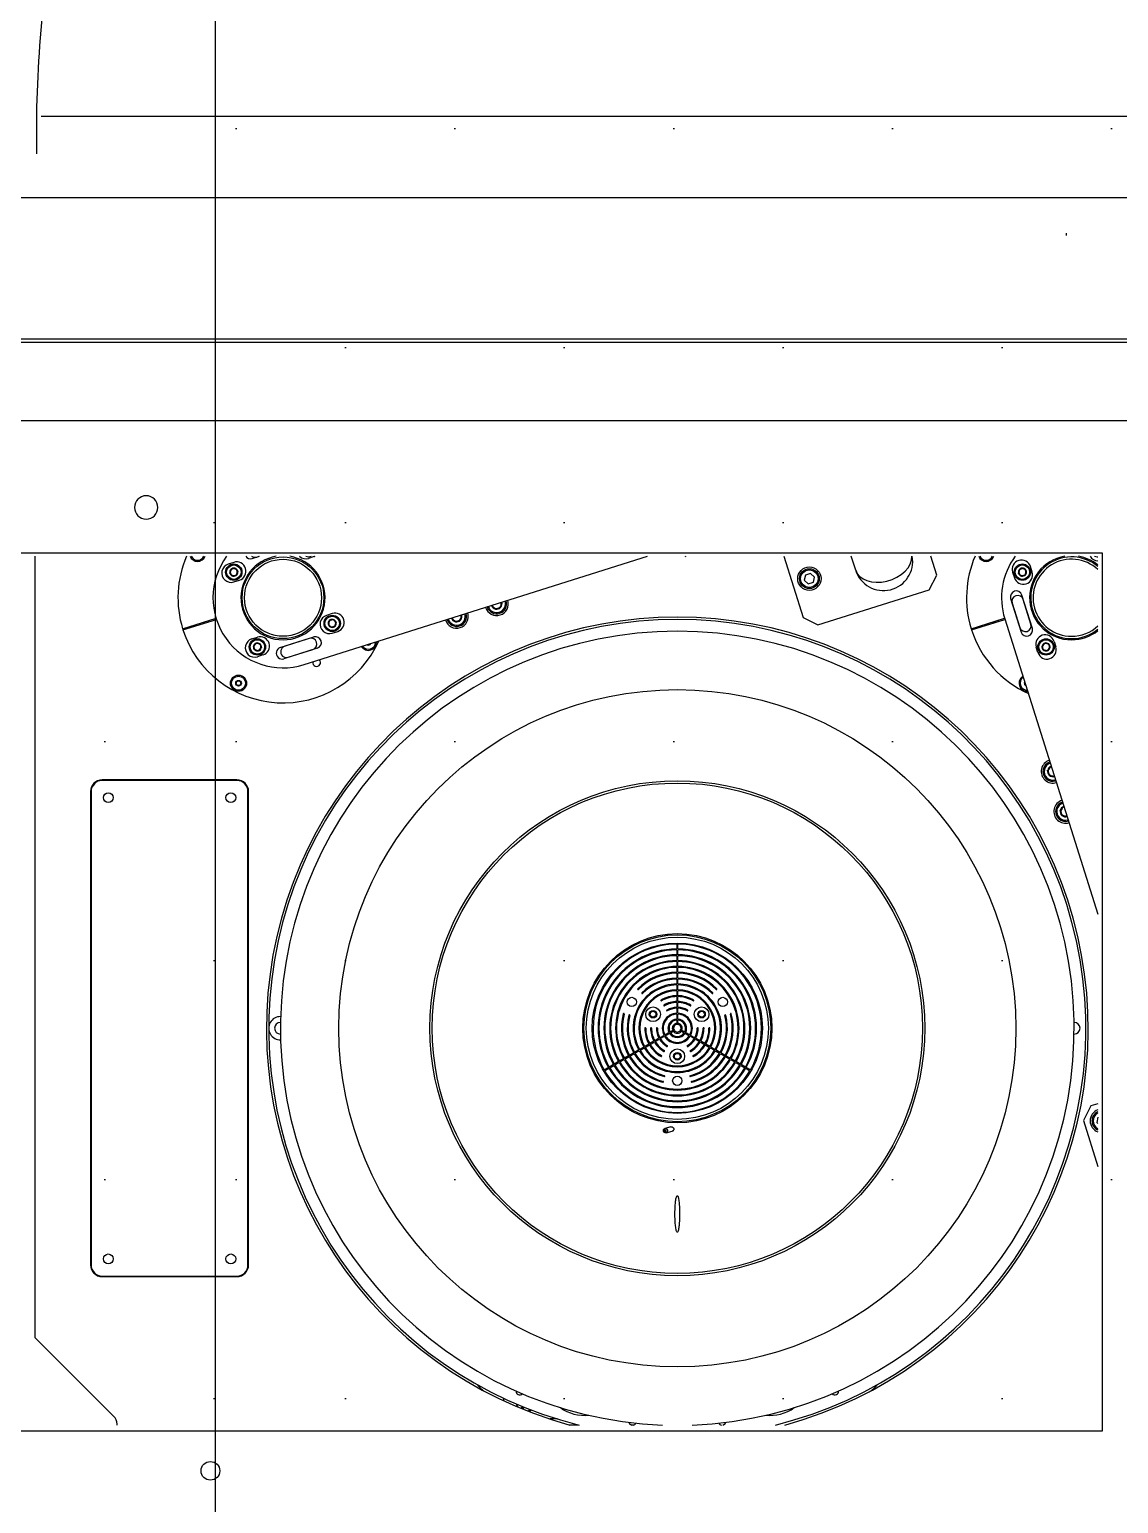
# Model space of a CAD drawing. Header units: millimetres. Extents: x -15291 to 293567, y -98510 to 49398.
# Drawn here: x 50930 to 51397, y 26636 to 27267 of the extents above; entities that cross this region are included whole.
import ezdxf

# ---------------------------------------------------------------- set-up
doc = ezdxf.new("R2010")
doc.units = ezdxf.units.MM
doc.header["$LTSCALE"] = 50
doc.header["$MEASUREMENT"] = 0
doc.linetypes.add('AUSGEZOGEN', pattern=[0])
doc.linetypes.add('PHANTOM2', pattern=[1.25, 0.625, -0.125, 0.125, -0.125, 0.125, -0.125])
for name, color, linetype in [('DV16_Standard', 7, 'CONTINUOUS'), ('DV7_Standard', 7, 'CONTINUOUS'), ('FFU', 4, 'CONTINUOUS'), ('RASTER', 30, 'AUSGEZOGEN')]:
    doc.layers.add(name, color=color, linetype=linetype)

msp = doc.modelspace()

# ---------------------------------------------------------------- hatches: boundary and pattern name
at = {"layer": 'FFU'}
h = msp.add_hatch(dxfattribs=at)
h.set_pattern_fill('DOTS,_I', color=256, scale=1500, style=2)
h.set_pattern_definition([(0, (1800, -2400), (46.875, 93.75), [0, -93.75])])
h.paths.add_polyline_path([(51010, 27100), (51910, 27100), (51910, 28300), (51010, 28300)])
h = msp.add_hatch(dxfattribs=at)
h.set_pattern_fill('DOTS,_I', color=256, scale=1500, style=2)
h.set_pattern_definition([(0, (900, -3600), (46.875, 93.75), [0, -93.75])])
h.paths.add_polyline_path([(50110, 25900), (51010, 25900), (51010, 27100), (50110, 27100)])
h = msp.add_hatch(dxfattribs=at)
h.set_pattern_fill('DOTS,_I', color=256, scale=1500, style=2)
h.set_pattern_definition([(0, (1800, -3600), (46.875, 93.75), [0, -93.75])])
h.paths.add_polyline_path([(51010, 25900), (51910, 25900), (51910, 27100), (51010, 27100)])

# ---------------------------------------------------------------- linework, layer by layer
at = {"layer": 'DV16_Standard', "color": 7, "linetype": 'Continuous', "ltscale": 254}
for p, q in [((50935.34, 27230.32), (51467.34, 27230.32)), ((51457.34, 27195.32), (50380.34, 27195.32)), ((51374.34, 27180.32), (51374.34, 27179.32)), ((50410.68, 27134.98), (51449.99, 27134.98)), ((50413.51, 27133.56), (51447.17, 27133.56)), ((50470.84, 27043.32), (51389.84, 27043.32)), ((51389.84, 27043.32), (51389.84, 26667.32)), ((51389.84, 27043.32), (51389.84, 26667.32)), ((51389.84, 27043.32), (51389.84, 26667.32)), ((51389.84, 26667.32), (50470.84, 26667.32))]:
    msp.add_line(p, q, dxfattribs=at)
msp.add_circle((51007.84, 26650.32), 4, dxfattribs=at)
at = {"layer": 'DV16_Standard', "color": 4, "linetype": 'PHANTOM2', "ltscale": 254}
msp.add_arc((51462.54, 27222.32), 529.26, 90, 180.86937, dxfattribs=at)
at = {"layer": 'DV16_Standard', "color": 7, "linetype": 'Continuous', "ltscale": 254}
for start, end in [(90, 270), (270, 90)]:
    msp.add_arc((50980.34, 27062.82), 5, start, end, dxfattribs=at)
at = {"layer": 'DV7_Standard', "color": 7, "linetype": 'Continuous', "ltscale": 254}
for p, q in [((50932.84, 26707.32), (50932.84, 27041.9)), ((51017.86, 27039.3), (51015.48, 27038.55)), ((51025.78, 27040.94), (51028.84, 27041.9)), ((51027.68, 27041.56), (51028.76, 27041.9)), ((51047.96, 26995.53), (51195.03, 27041.9)), ((51052.3, 27041.77), (51049.92, 27041.02)), ((51052.3, 27041.77), (51049.92, 27041.02)), ((51211.41, 27041.82), (51211.38, 27041.9)), ((51211.41, 27041.82), (51211.66, 27041.9)), ((51253.53, 27041.9), (51261.77, 27015.76)), ((51284.24, 27035.95), (51282.37, 27041.9)), ((51319, 27033.8), (51316.44, 27041.9)), ((51016.22, 27034.59), (51016.23, 27034.61)), ((51016.24, 27034.57), (51016.22, 27034.59)), ((51016.23, 27034.61), (51016.59, 27036.25)), ((51017.48, 27033.43), (51016.24, 27034.57)), ((51016.59, 27036.25), (51016.6, 27036.28)), ((51016.6, 27036.28), (51016.62, 27036.29)), ((51016.62, 27036.29), (51018.22, 27036.79)), ((51017.5, 27033.42), (51017.48, 27033.43)), ((51017.52, 27033.42), (51017.5, 27033.42)), ((51019.13, 27033.93), (51017.52, 27033.42)), ((51018.22, 27036.79), (51018.25, 27036.8)), ((51018.25, 27036.8), (51018.27, 27036.78)), ((51018.27, 27036.78), (51019.51, 27035.65)), ((51019.15, 27033.94), (51019.13, 27033.93)), ((51019.16, 27033.96), (51019.15, 27033.94)), ((51019.52, 27035.6), (51019.16, 27033.96)), ((51019.51, 27035.65), (51019.52, 27035.63)), ((51019.52, 27035.63), (51019.52, 27035.6)), ((51262.71, 27033.88), (51262.21, 27031.63)), ((51262.71, 27033.88), (51262.21, 27031.63)), ((51264.92, 27034.58), (51262.71, 27033.88)), ((51264.92, 27034.58), (51262.71, 27033.88)), ((51266.62, 27033.02), (51264.92, 27034.58)), ((51266.62, 27033.02), (51264.92, 27034.58)), ((51266.12, 27030.76), (51266.62, 27033.02)), ((51266.12, 27030.76), (51266.62, 27033.02)), ((51315.73, 27027.53), (51319, 27033.8)), ((51315.73, 27027.53), (51319, 27033.8)), ((51351.48, 27035.1), (51352.23, 27032.71)), ((51351.48, 27035.1), (51352.23, 27032.71)), ((51354.02, 27034.61), (51354.39, 27036.25)), ((51354.02, 27034.61), (51354.39, 27036.25)), ((51354.02, 27034.59), (51354.02, 27034.61)), ((51354.02, 27034.59), (51354.02, 27034.61)), ((51354.03, 27034.57), (51354.02, 27034.59)), ((51354.03, 27034.57), (51354.02, 27034.59)), ((51355.28, 27033.43), (51354.03, 27034.57)), ((51355.28, 27033.43), (51354.03, 27034.57)), ((51354.39, 27036.28), (51354.41, 27036.29)), ((51354.39, 27036.28), (51354.41, 27036.29)), ((51354.39, 27036.25), (51354.39, 27036.28)), ((51354.39, 27036.25), (51354.39, 27036.28)), ((51354.41, 27036.29), (51356.02, 27036.79)), ((51354.41, 27036.29), (51356.02, 27036.79)), ((51355.29, 27033.42), (51355.28, 27033.43)), ((51355.29, 27033.42), (51355.28, 27033.43)), ((51355.32, 27033.42), (51355.29, 27033.42)), ((51355.32, 27033.42), (51355.29, 27033.42)), ((51356.92, 27033.93), (51355.32, 27033.42)), ((51356.92, 27033.93), (51355.32, 27033.42)), ((51356.02, 27036.79), (51356.04, 27036.8)), ((51356.02, 27036.79), (51356.04, 27036.8)), ((51356.04, 27036.8), (51356.06, 27036.78)), ((51356.04, 27036.8), (51356.06, 27036.78)), ((51356.06, 27036.78), (51357.3, 27035.65)), ((51356.06, 27036.78), (51357.3, 27035.65)), ((51356.95, 27033.94), (51356.92, 27033.93)), ((51356.95, 27033.94), (51356.92, 27033.93)), ((51357.31, 27035.6), (51356.95, 27033.96)), ((51357.31, 27035.6), (51356.95, 27033.96)), ((51356.95, 27033.96), (51356.95, 27033.94)), ((51356.95, 27033.96), (51356.95, 27033.94)), ((51357.3, 27035.65), (51357.32, 27035.63)), ((51357.3, 27035.65), (51357.32, 27035.63)), ((51357.32, 27035.63), (51357.31, 27035.6)), ((51357.32, 27035.63), (51357.31, 27035.6)), ((51359.86, 27035.12), (51359.11, 27037.5)), ((51359.86, 27035.12), (51359.11, 27037.5)), ((51017.88, 27030.92), (51020.27, 27031.67)), ((51262.21, 27031.63), (51263.92, 27030.07)), ((51262.21, 27031.63), (51263.92, 27030.07)), ((51263.92, 27030.07), (51266.12, 27030.76)), ((51263.92, 27030.07), (51266.12, 27030.76)), ((51268.05, 27012.5), (51315.73, 27027.53)), ((51268.05, 27012.5), (51315.73, 27027.53)), ((51128.28, 27020.82), (51128.25, 27020.85)), ((51128.28, 27020.82), (51128.25, 27020.85)), ((51129.93, 27019.31), (51128.28, 27020.82)), ((51129.93, 27019.31), (51128.28, 27020.82)), ((51129.96, 27019.29), (51129.93, 27019.31)), ((51129.99, 27019.3), (51129.96, 27019.29)), ((51132.12, 27019.97), (51129.99, 27019.3)), ((51132.12, 27019.97), (51129.99, 27019.3)), ((51132.16, 27019.98), (51132.12, 27019.97)), ((51132.16, 27019.98), (51132.12, 27019.97)), ((51132.17, 27020.02), (51132.16, 27019.98)), ((51132.17, 27020.02), (51132.16, 27019.98)), ((51132.65, 27022.2), (51132.17, 27020.02)), ((51132.65, 27022.2), (51132.17, 27020.02)), ((51132.66, 27022.24), (51132.65, 27022.2)), ((51132.66, 27022.24), (51132.65, 27022.2)), ((51350.61, 27023.77), (51355.12, 27009.46)), ((51350.61, 27023.77), (51355.12, 27009.46)), ((51351.24, 27021.87), (51354.55, 27011.38)), ((51351.24, 27021.87), (51354.55, 27011.38)), ((51359.94, 27010.98), (51355.43, 27025.29)), ((51359.94, 27010.98), (51355.43, 27025.29)), ((51359.31, 27012.88), (51356.01, 27023.37)), ((51359.31, 27012.88), (51356.01, 27023.37)), ((50995.95, 27010.85), (51010.25, 27015.36)), ((50996.1, 27010.37), (51010.4, 27014.88)), ((51060, 27017.37), (51057.61, 27016.61)), ((51058.36, 27012.68), (51058.72, 27014.32)), ((51058.72, 27014.32), (51058.73, 27014.34)), ((51058.73, 27014.34), (51058.75, 27014.35)), ((51058.75, 27014.35), (51060.36, 27014.86)), ((51060.36, 27014.86), (51060.38, 27014.87)), ((51060.38, 27014.87), (51060.4, 27014.85)), ((51060.4, 27014.85), (51061.64, 27013.71)), ((51061.65, 27013.67), (51061.29, 27012.03)), ((51061.64, 27013.71), (51061.66, 27013.7)), ((51061.66, 27013.7), (51061.65, 27013.67)), ((51111.12, 27015.41), (51111.09, 27015.43)), ((51112.76, 27013.9), (51111.12, 27015.41)), ((51112.79, 27013.87), (51112.76, 27013.9)), ((51112.83, 27013.89), (51112.79, 27013.87)), ((51114.96, 27014.56), (51112.83, 27013.89)), ((51114.99, 27014.57), (51114.96, 27014.56)), ((51115, 27014.61), (51114.99, 27014.57)), ((51115.48, 27016.78), (51115, 27014.61)), ((51115.49, 27016.82), (51115.48, 27016.78)), ((51261.77, 27015.76), (51268.05, 27012.5)), ((51333.74, 27010.85), (51348.05, 27015.36)), ((51333.89, 27010.37), (51348.2, 27014.88)), ((51345.58, 27014.05), (51345.42, 27014.54)), ((51348.12, 27015.12), (51388, 26888.65)), ((51025.58, 27006.51), (51027.96, 27007.27)), ((51037.79, 27002.84), (51052.1, 27007.35)), ((51050.2, 27006.72), (51039.71, 27003.41)), ((51058.35, 27012.65), (51058.36, 27012.68)), ((51058.37, 27012.64), (51058.35, 27012.65)), ((51059.61, 27011.5), (51058.37, 27012.64)), ((51059.63, 27011.48), (51059.61, 27011.5)), ((51059.65, 27011.49), (51059.63, 27011.48)), ((51061.26, 27012), (51059.65, 27011.49)), ((51060.02, 27008.98), (51062.4, 27009.74)), ((51061.28, 27012), (51061.26, 27012)), ((51061.29, 27012.03), (51061.28, 27012)), ((51026.28, 27003.45), (51026.3, 27003.47)), ((51026.29, 27003.43), (51026.28, 27003.45)), ((51026.8, 27001.82), (51026.29, 27003.43)), ((51026.3, 27003.47), (51027.44, 27004.71)), ((51026.8, 27001.8), (51026.8, 27001.82)), ((51026.83, 27001.79), (51026.8, 27001.8)), ((51028.47, 27001.43), (51026.83, 27001.79)), ((51027.44, 27004.71), (51027.45, 27004.73)), ((51027.45, 27004.73), (51027.48, 27004.72)), ((51027.48, 27004.72), (51029.12, 27004.36)), ((51028.49, 27001.42), (51028.47, 27001.43)), ((51028.51, 27001.44), (51028.49, 27001.42)), ((51029.65, 27002.68), (51028.51, 27001.44)), ((51029.12, 27004.36), (51029.14, 27004.35)), ((51029.14, 27004.35), (51029.15, 27004.33)), ((51029.15, 27004.33), (51029.66, 27002.72)), ((51029.66, 27002.7), (51029.65, 27002.68)), ((51029.66, 27002.72), (51029.66, 27002.7)), ((51053.62, 27002.53), (51039.31, 26998.02)), ((51041.21, 26998.64), (51051.7, 27001.95)), ((51075.21, 27004.12), (51075.53, 27003.94)), ((51075.53, 27003.94), (51076.53, 27004.52)), ((51362.33, 27000.68), (51361.58, 27003.06)), ((51364.08, 27003.45), (51364.09, 27003.47)), ((51364.08, 27003.43), (51364.08, 27003.45)), ((51364.59, 27001.82), (51364.08, 27003.43)), ((51364.09, 27003.47), (51365.23, 27004.71)), ((51364.6, 27001.8), (51364.59, 27001.82)), ((51364.62, 27001.79), (51364.6, 27001.8)), ((51366.27, 27001.43), (51364.62, 27001.79)), ((51365.23, 27004.71), (51365.25, 27004.73)), ((51365.25, 27004.73), (51365.27, 27004.72)), ((51365.27, 27004.72), (51366.91, 27004.36)), ((51366.29, 27001.42), (51366.27, 27001.43)), ((51366.31, 27001.44), (51366.29, 27001.42)), ((51367.44, 27002.68), (51366.31, 27001.44)), ((51366.91, 27004.36), (51366.94, 27004.35)), ((51366.94, 27004.35), (51366.95, 27004.33)), ((51366.95, 27004.33), (51367.45, 27002.72)), ((51367.46, 27002.7), (51367.44, 27002.68)), ((51367.45, 27002.72), (51367.46, 27002.7)), ((51369.21, 27005.47), (51369.96, 27003.09)), ((51030.37, 26999.64), (51027.98, 26998.88)), ((51019.31, 26988.55), (51018.74, 26987.55)), ((51020.47, 26988.55), (51019.31, 26988.55)), ((51021.05, 26987.55), (51020.47, 26988.55)), ((51356.73, 26987.84), (51356.59, 26987.2)), ((51018.74, 26987.55), (51019.31, 26986.55)), ((51019.31, 26986.55), (51020.47, 26986.55)), ((51020.47, 26986.55), (51021.05, 26987.55)), ((51356.59, 26987.2), (51357.06, 26986.77)), ((51366.47, 26950.29), (51366.49, 26950.32)), ((51366.48, 26950.25), (51366.47, 26950.29)), ((51367.15, 26948.13), (51366.48, 26950.25)), ((51366.49, 26950.32), (51368, 26951.96)), ((51368, 26951.96), (51368.03, 26951.99)), ((51019.19, 26946.17), (50961.49, 26946.17)), ((51019.19, 26945.92), (50961.49, 26945.92)), ((51367.16, 26948.09), (51367.15, 26948.13)), ((51367.2, 26948.08), (51367.16, 26948.09)), ((51369.38, 26947.6), (51367.2, 26948.08)), ((51369.42, 26947.59), (51369.38, 26947.6)), ((50956.49, 26941.17), (50956.49, 26738.47)), ((50956.74, 26941.17), (50956.74, 26738.47)), ((51023.94, 26738.47), (51023.94, 26941.17)), ((51024.19, 26738.47), (51024.19, 26941.17)), ((51371.88, 26933.12), (51371.91, 26933.15)), ((51371.89, 26933.09), (51371.88, 26933.12)), ((51372.56, 26930.96), (51371.89, 26933.09)), ((51371.91, 26933.15), (51373.41, 26934.8)), ((51372.57, 26930.92), (51372.56, 26930.96)), ((51372.61, 26930.91), (51372.57, 26930.92)), ((51374.79, 26930.43), (51372.61, 26930.91)), ((51373.41, 26934.8), (51373.44, 26934.83)), ((51374.83, 26930.42), (51374.79, 26930.43)), ((51207.64, 26875.87), (51207.64, 26873.77)), ((51208.04, 26873.77), (51208.04, 26875.87)), ((51207.64, 26873.37), (51207.64, 26871.27)), ((51207.64, 26870.87), (51207.64, 26868.77)), ((51207.64, 26868.37), (51207.64, 26866.27)), ((51208.04, 26871.27), (51208.04, 26873.37)), ((51208.04, 26868.77), (51208.04, 26870.87)), ((51208.04, 26866.27), (51208.04, 26868.37)), ((51207.64, 26865.87), (51207.64, 26863.77)), ((51207.64, 26863.37), (51207.64, 26861.27)), ((51208.04, 26863.77), (51208.04, 26865.87)), ((51208.04, 26861.27), (51208.04, 26863.37)), ((51207.64, 26860.87), (51207.64, 26858.77)), ((51207.64, 26858.37), (51207.64, 26856.27)), ((51207.64, 26855.87), (51207.64, 26853.77)), ((51208.04, 26858.77), (51208.04, 26860.87)), ((51208.04, 26856.27), (51208.04, 26858.37)), ((51208.04, 26853.77), (51208.04, 26855.87)), ((51207.64, 26853.37), (51207.64, 26851.27)), ((51207.64, 26850.87), (51207.64, 26848.77)), ((51208.04, 26851.27), (51208.04, 26853.37)), ((51208.04, 26848.77), (51208.04, 26850.87)), ((51205.43, 26843.01), (51204.71, 26842.32)), ((51204.71, 26842.32), (51205.43, 26843.01)), ((51207.64, 26848.37), (51207.64, 26846.27)), ((51207.64, 26845.87), (51207.64, 26843.77)), ((51207.64, 26843.37), (51207.64, 26841.96)), ((51208.04, 26846.27), (51208.04, 26848.37)), ((51208.04, 26843.77), (51208.04, 26845.87)), ((51208.04, 26841.96), (51208.04, 26843.37)), ((51210.25, 26843.01), (51210.96, 26842.32)), ((51210.96, 26842.32), (51210.25, 26843.01)), ((51202.15, 26836.77), (51200.33, 26835.72)), ((51200.53, 26835.37), (51202.35, 26836.43)), ((51204.32, 26838.02), (51202.5, 26836.97)), ((51202.7, 26836.63), (51204.52, 26837.68)), ((51205.88, 26838.92), (51204.67, 26838.22)), ((51205.43, 26836.63), (51204.71, 26837.32)), ((51205.43, 26836.63), (51204.71, 26837.32)), ((51204.87, 26837.88), (51206.08, 26838.58)), ((51205.93, 26840.82), (51206.56, 26840.82)), ((51205.93, 26838.82), (51206.56, 26838.82)), ((51209.11, 26840.82), (51209.74, 26840.82)), ((51209.11, 26838.82), (51209.74, 26838.82)), ((51209.59, 26838.58), (51210.81, 26837.88)), ((51211.01, 26838.22), (51209.79, 26838.92)), ((51210.96, 26837.32), (51210.25, 26836.63)), ((51210.96, 26837.32), (51210.25, 26836.63)), ((51211.15, 26837.68), (51212.97, 26836.63)), ((51213.17, 26836.97), (51211.35, 26838.02)), ((51213.32, 26836.43), (51215.14, 26835.37)), ((51215.34, 26835.72), (51213.52, 26836.77)), ((51191.33, 26830.52), (51189.51, 26829.47)), ((51189.71, 26829.12), (51191.53, 26830.17)), ((51193.49, 26831.77), (51191.67, 26830.72)), ((51191.87, 26830.37), (51193.69, 26831.42)), ((51195.66, 26833.02), (51193.84, 26831.97)), ((51194.04, 26831.62), (51195.86, 26832.67)), ((51197.82, 26834.27), (51196, 26833.22)), ((51196.2, 26832.87), (51198.02, 26833.92)), ((51199.99, 26835.52), (51198.17, 26834.47)), ((51198.37, 26834.12), (51200.19, 26835.17)), ((51215.49, 26835.17), (51217.31, 26834.12)), ((51217.51, 26834.47), (51215.69, 26835.52)), ((51217.65, 26833.92), (51219.47, 26832.87)), ((51219.67, 26833.22), (51217.85, 26834.27)), ((51219.82, 26832.67), (51221.64, 26831.62)), ((51221.84, 26831.97), (51220.02, 26833.02)), ((51221.98, 26831.42), (51223.8, 26830.37)), ((51224, 26830.72), (51222.18, 26831.77)), ((51224.15, 26830.17), (51225.97, 26829.12)), ((51226.17, 26829.47), (51224.35, 26830.52)), ((51180.5, 26824.27), (51178.68, 26823.22)), ((51178.88, 26822.87), (51180.7, 26823.92)), ((51182.67, 26825.52), (51180.85, 26824.47)), ((51181.05, 26824.12), (51182.87, 26825.17)), ((51184.83, 26826.77), (51183.01, 26825.72)), ((51183.21, 26825.37), (51185.03, 26826.42)), ((51187, 26828.02), (51185.18, 26826.97)), ((51185.38, 26826.62), (51187.2, 26827.67)), ((51189.16, 26829.27), (51187.34, 26828.22)), ((51187.54, 26827.87), (51189.36, 26828.92)), ((51226.31, 26828.92), (51228.13, 26827.87)), ((51228.33, 26828.22), (51226.51, 26829.27)), ((51228.48, 26827.67), (51230.3, 26826.62)), ((51230.5, 26826.97), (51228.68, 26828.02)), ((51230.64, 26826.42), (51232.46, 26825.37)), ((51232.66, 26825.72), (51230.84, 26826.77)), ((51232.81, 26825.17), (51234.63, 26824.12)), ((51234.83, 26824.47), (51233.01, 26825.52)), ((51234.97, 26823.92), (51236.79, 26822.87)), ((51236.99, 26823.22), (51235.17, 26824.27)), ((51178.34, 26823.02), (51176.52, 26821.97)), ((51176.72, 26821.62), (51178.54, 26822.67)), ((51237.14, 26822.67), (51238.96, 26821.62)), ((51239.16, 26821.97), (51237.34, 26823.02)), ((51385.04, 26806.57), (51381.78, 26800.3)), ((51388, 26807.5), (51385.04, 26806.57)), ((51381.78, 26800.3), (51388, 26780.57)), ((51387.98, 26801.73), (51387.48, 26799.47)), ((51387.48, 26799.47), (51388, 26799)), ((51388, 26801.73), (51387.98, 26801.73)), ((51205.05, 26797.61), (51202.51, 26796.93)), ((51203.02, 26795), (51205.64, 26795.7)), ((50961.49, 26733.72), (51019.19, 26733.72)), ((50961.49, 26733.47), (51019.19, 26733.47)), ((50966.37, 26673.79), (50932.84, 26707.32)), ((51133.37, 26681.46), (51133.37, 26680.35)), ((51156.51, 26672.52), (51153.2, 26672.52)), ((50967.84, 26669.94), (50967.84, 26670.25)), ((51161.55, 26670.02), (51165.51, 26670.02)), ((51188.04, 26670.02), (51189.22, 26670.02))]:
    msp.add_line(p, q, dxfattribs=at)
for centre, radius in [((51017.87, 27035.11), 3.5), ((51017.87, 27035.11), 3.1), ((51038.94, 27024.14), 17.5), ((51038.94, 27024.14), 16.5), ((51355.67, 27035.11), 3.5), ((51355.67, 27035.11), 3.5), ((51355.67, 27035.11), 3.1), ((51355.67, 27035.11), 3.1), ((51264.42, 27032.32), 5), ((51264.42, 27032.32), 5), ((51264.42, 27032.32), 4.25), ((51264.42, 27032.32), 4.25), ((51264.42, 27032.32), 3.75), ((51264.42, 27032.32), 3.75), ((51060.01, 27013.17), 3.5), ((51060.01, 27013.17), 3.1), ((51027.97, 27003.07), 3.5), ((51027.97, 27003.07), 3.1), ((51365.77, 27003.07), 3.5), ((51365.77, 27003.07), 3.1), ((51019.89, 26987.55), 3.47), ((51019.89, 26987.55), 3), ((51019.89, 26987.55), 1.21), ((51019.89, 26987.55), 0.99), ((51207.84, 26839.82), 145), ((51207.84, 26839.82), 105.98), ((51207.84, 26839.82), 105), ((50964.09, 26938.57), 2.1), ((51016.59, 26938.57), 2.1), ((51207.84, 26839.82), 40.5), ((51207.84, 26839.82), 40), ((51207.84, 26839.82), 39), ((51207.84, 26839.82), 36.45), ((51188.35, 26851.07), 2), ((51197.44, 26845.82), 3.15), ((51218.23, 26845.82), 3.15), ((51227.32, 26851.07), 2), ((51197.44, 26845.82), 1.6), ((51197.44, 26845.82), 1.25), ((51218.23, 26845.82), 1.6), ((51218.23, 26845.82), 1.25), ((51207.84, 26827.82), 3.15), ((51207.84, 26827.82), 1.6), ((51207.84, 26827.82), 1.25), ((51207.84, 26817.32), 2), ((50964.09, 26741.07), 2.1), ((51016.59, 26741.07), 2.1)]:
    msp.add_circle(centre, radius, dxfattribs=at)
for centre, radius, start, end in [((51038.94, 27024.14), 45, 156.75509, 197.18169), ((51002.35, 27043.19), 3.47, 201.77654, 270), ((51002.35, 27043.19), 3, 205.41103, 270), ((51002.35, 27043.19), 3, 270, 334.58897), ((51002.35, 27043.19), 3.47, 270, 338.22346), ((51038.94, 27024.14), 30, 143.7014, 287.5), ((51016.68, 27034.73), 4, 107.5, 287.5), ((51019.07, 27035.48), 4, 287.5, 107.5), ((51038.94, 27024.14), 18, 99.37063, 270), ((51025.02, 27043.34), 2.52, 214.86864, 287.5), ((51026.93, 27043.95), 2.5, 234.88294, 287.5), ((51038.94, 27024.14), 18, 270, 80.62937), ((51048.71, 27044.83), 4, 227.11368, 287.5), ((51049.91, 27045.21), 3.5, 250.86914, 270), ((51049.91, 27045.21), 3.5, 270, 289.13086), ((51051.1, 27045.58), 4, 287.5, 292.97921), ((51296.16, 27039.71), 12.5, 197.5, 10.09338), ((51296.16, 27039.71), 12.5, 197.5, 10.09338), ((51376.73, 27024.14), 45, 156.75509, 197.18169), ((51340.15, 27043.19), 3.47, 201.77654, 270), ((51340.15, 27043.19), 3, 205.41103, 270), ((51340.15, 27043.19), 3, 270, 334.58897), ((51340.15, 27043.19), 3.47, 270, 338.22346), ((51376.73, 27024.14), 30, 143.7014, 197.5), ((51355.29, 27036.3), 4, 17.5, 197.5), ((51355.29, 27036.3), 4, 17.5, 197.5), ((51376.73, 27024.14), 18, 99.37063, 270), ((51376.73, 27024.14), 17.5, 49.93825, 270), ((51376.73, 27024.14), 16.5, 46.9513, 270), ((51376.73, 27024.14), 18, 51.26386, 80.62937), ((51388.08, 27044.02), 4, 211.91357, 268.86567), ((51387.7, 27045.21), 3.5, 250.86914, 270), ((51387.7, 27045.21), 3.5, 270, 274.86282), ((51017.87, 27035.11), 1.72, 138.20278, 196.79722), ((51017.87, 27035.11), 1.72, 198.20278, 256.79722), ((51017.87, 27035.11), 1.5, 167.5, 227.5), ((51017.87, 27035.11), 1.5, 107.5, 167.5), ((51017.87, 27035.11), 1.72, 78.20278, 136.79722), ((51017.87, 27035.11), 1.5, 227.5, 287.5), ((51017.87, 27035.11), 1.5, 47.5, 107.5), ((51017.87, 27035.11), 1.72, 258.20278, 316.79722), ((51017.87, 27035.11), 1.72, 18.20278, 76.79722), ((51017.87, 27035.11), 1.5, 287.5, 347.5), ((51017.87, 27035.11), 1.5, 347.5, 47.5), ((51017.87, 27035.11), 1.72, 318.20278, 16.79722), ((51356.04, 27033.92), 4, 197.5, 17.5), ((51356.04, 27033.92), 4, 197.5, 17.5), ((51355.67, 27035.11), 1.72, 138.20278, 196.79722), ((51355.67, 27035.11), 1.72, 138.20278, 196.79722), ((51355.67, 27035.11), 1.72, 198.20278, 256.79722), ((51355.67, 27035.11), 1.72, 198.20278, 256.79722), ((51355.67, 27035.11), 1.5, 167.5, 227.5), ((51355.67, 27035.11), 1.5, 167.5, 227.5), ((51355.67, 27035.11), 1.5, 107.5, 167.5), ((51355.67, 27035.11), 1.5, 107.5, 167.5), ((51355.67, 27035.11), 1.72, 78.20278, 136.79722), ((51355.67, 27035.11), 1.72, 78.20278, 136.79722), ((51355.67, 27035.11), 1.5, 227.5, 287.5), ((51355.67, 27035.11), 1.5, 227.5, 287.5), ((51355.67, 27035.11), 1.5, 47.5, 107.5), ((51355.67, 27035.11), 1.5, 47.5, 107.5), ((51355.67, 27035.11), 1.72, 258.20278, 316.79722), ((51355.67, 27035.11), 1.72, 258.20278, 316.79722), ((51355.67, 27035.11), 1.72, 18.20278, 76.79722), ((51355.67, 27035.11), 1.72, 18.20278, 76.79722), ((51355.67, 27035.11), 1.5, 287.5, 347.5), ((51355.67, 27035.11), 1.5, 287.5, 347.5), ((51355.67, 27035.11), 1.5, 347.5, 47.5), ((51355.67, 27035.11), 1.5, 347.5, 47.5), ((51355.67, 27035.11), 1.72, 318.20278, 16.79722), ((51355.67, 27035.11), 1.72, 318.20278, 16.79722), ((51353.02, 27024.53), 2.52, 17.5, 197.5), ((51353.02, 27024.53), 2.52, 17.5, 197.5), ((51130.46, 27021.54), 5, 197.5, 17.5), ((51130.46, 27021.54), 5, 197.5, 17.5), ((51130.46, 27021.54), 4.25, 197.5, 17.5), ((51130.46, 27021.54), 4.25, 197.5, 17.5), ((51130.46, 27021.54), 3.75, 197.5, 17.5), ((51130.46, 27021.54), 3.75, 197.5, 17.5), ((51130.46, 27021.54), 2.29, 198.35176, 256.64824), ((51130.46, 27021.54), 2.29, 198.35176, 256.64824), ((51130.46, 27021.54), 2, 197.5, 227.5), ((51130.46, 27021.54), 2, 197.5, 227.5), ((51130.46, 27021.54), 2, 227.5, 287.5), ((51130.46, 27021.54), 2, 227.5, 287.5), ((51130.46, 27021.54), 2.29, 258.35176, 316.64824), ((51130.46, 27021.54), 2.29, 258.35176, 316.64824), ((51130.46, 27021.54), 2, 287.5, 347.5), ((51130.46, 27021.54), 2, 287.5, 347.5), ((51130.46, 27021.54), 2.29, 318.35176, 16.64824), ((51130.46, 27021.54), 2.29, 318.35176, 16.64824), ((51130.46, 27021.54), 2, 347.5, 17.5), ((51130.46, 27021.54), 2, 347.5, 17.5), ((51353.62, 27022.62), 2.5, 17.5, 197.5), ((51353.62, 27022.62), 2.5, 17.5, 197.5), ((51038.94, 27024.14), 37.5, 197.11803, 197.88197), ((51038.94, 27024.14), 35.52, 197.09679, 197.90321), ((51038.94, 27024.14), 35.03, 197.09103, 197.90897), ((51038.94, 27024.14), 35, 197.09074, 197.90926), ((51009.14, 27014.74), 2.52, 191.81784, 203.18216), ((51009.14, 27014.74), 2.5, 191.76083, 203.23917), ((51207.84, 26839.82), 176, 285.15115, 254.84885), ((51207.84, 26839.82), 175, 283.89073, 256.10927), ((51058.81, 27012.8), 4, 107.5, 287.5), ((51060.01, 27013.17), 1.72, 138.20278, 196.79722), ((51060.01, 27013.17), 1.5, 167.5, 227.5), ((51060.01, 27013.17), 1.5, 107.5, 167.5), ((51060.01, 27013.17), 1.72, 78.20278, 136.79722), ((51060.01, 27013.17), 1.5, 47.5, 107.5), ((51061.2, 27013.55), 4, 287.5, 107.5), ((51060.01, 27013.17), 1.72, 18.20278, 76.79722), ((51060.01, 27013.17), 1.5, 347.5, 47.5), ((51060.01, 27013.17), 1.72, 318.20278, 16.79722), ((51113.29, 27016.13), 5, 197.5, 17.5), ((51113.29, 27016.13), 4.25, 197.5, 17.5), ((51113.29, 27016.13), 3.75, 197.5, 17.5), ((51113.29, 27016.13), 2.29, 198.35176, 256.64824), ((51113.29, 27016.13), 2, 197.5, 227.5), ((51113.29, 27016.13), 2, 227.5, 287.5), ((51113.29, 27016.13), 2.29, 258.35176, 316.64824), ((51113.29, 27016.13), 2, 287.5, 347.5), ((51113.29, 27016.13), 2.29, 318.35176, 16.64824), ((51113.29, 27016.13), 2, 347.5, 17.5), ((51376.73, 27024.14), 37.5, 197.11803, 197.88197), ((51376.73, 27024.14), 35.52, 197.09679, 197.90321), ((51376.73, 27024.14), 35.03, 197.09103, 197.90897), ((51376.73, 27024.14), 35, 197.09074, 197.90926), ((51346.93, 27014.74), 3.5, 193.40396, 201.59604), ((51346.93, 27014.74), 3.1, 192.87435, 202.12565), ((51346.93, 27014.74), 1.72, 189.14252, 205.85748), ((51346.93, 27014.74), 1.5, 187.90593, 197.5), ((51346.93, 27014.74), 1.5, 197.5, 207.09407), ((51038.94, 27024.14), 45, 197.81831, 335.68969), ((51029.17, 27003.45), 4, 287.5, 107.5), ((51207.84, 26839.82), 170, 272.13324, 267.86676), ((51050.95, 27004.34), 2.5, 287.5, 107.5), ((51052.86, 27004.94), 2.52, 287.5, 107.5), ((51060.01, 27013.17), 1.72, 198.20278, 256.79722), ((51060.01, 27013.17), 1.5, 227.5, 287.5), ((51060.01, 27013.17), 1.72, 258.20278, 316.79722), ((51060.01, 27013.17), 1.5, 287.5, 347.5), ((51376.73, 27024.14), 45, 197.81831, 245.68969), ((51356.93, 27012.13), 2.5, 197.5, 17.5), ((51357.53, 27010.22), 2.52, 197.5, 17.5), ((51365.39, 27004.27), 4, 17.5, 197.5), ((51376.73, 27024.14), 16.5, 270, 313.0487), ((51376.73, 27024.14), 17.5, 270, 310.06175), ((51376.73, 27024.14), 18, 270, 308.73614), ((51026.78, 27002.7), 4, 107.5, 287.5), ((51027.97, 27003.07), 1.72, 168.20278, 226.79722), ((51027.97, 27003.07), 1.72, 108.20278, 166.79722), ((51027.97, 27003.07), 1.5, 137.5, 197.5), ((51027.97, 27003.07), 1.5, 197.5, 257.5), ((51027.97, 27003.07), 1.72, 228.20278, 286.79722), ((51027.97, 27003.07), 1.5, 77.5, 137.5), ((51027.97, 27003.07), 1.72, 48.20278, 106.79722), ((51027.97, 27003.07), 1.5, 257.5, 317.5), ((51027.97, 27003.07), 1.5, 17.5, 77.5), ((51027.97, 27003.07), 1.72, 288.20278, 346.79722), ((51027.97, 27003.07), 1.5, 317.5, 17.5), ((51027.97, 27003.07), 1.72, 348.20278, 46.79722), ((51038.55, 27000.43), 2.52, 107.5, 287.5), ((51040.46, 27001.03), 2.5, 107.5, 287.5), ((51075.53, 27005.09), 3.47, 211.3703, 3.6297), ((51075.53, 27005.09), 3, 213.59804, 1.40196), ((51075.53, 27005.09), 1.21, 240.82174, 334.17826), ((51075.53, 27005.09), 0.99, 254.66629, 320.33371), ((51366.14, 27001.88), 4, 197.5, 17.5), ((51365.77, 27003.07), 1.72, 168.20278, 226.79722), ((51365.77, 27003.07), 1.72, 108.20278, 166.79722), ((51365.77, 27003.07), 1.5, 137.5, 197.5), ((51365.77, 27003.07), 1.5, 197.5, 257.5), ((51365.77, 27003.07), 1.72, 228.20278, 286.79722), ((51365.77, 27003.07), 1.5, 77.5, 137.5), ((51365.77, 27003.07), 1.72, 48.20278, 106.79722), ((51365.77, 27003.07), 1.5, 257.5, 317.5), ((51365.77, 27003.07), 1.5, 17.5, 77.5), ((51365.77, 27003.07), 1.72, 288.20278, 346.79722), ((51365.77, 27003.07), 1.5, 317.5, 17.5), ((51365.77, 27003.07), 1.72, 348.20278, 46.79722), ((51053.37, 26996.42), 1.65, 169.47584, 45.52416), ((51357.69, 26987.55), 3.47, 121.3703, 273.6297), ((51357.69, 26987.55), 3, 123.59804, 271.40196), ((51357.69, 26987.55), 1.21, 150.82174, 244.17826), ((51357.69, 26987.55), 0.99, 164.66629, 230.33371), ((51368.72, 26949.79), 5, 107.5, 287.5), ((51368.72, 26949.79), 4.25, 107.5, 287.5), ((51368.72, 26949.79), 3.75, 107.5, 287.5), ((51368.72, 26949.79), 2.29, 168.35176, 226.64824), ((51368.72, 26949.79), 2.29, 108.35176, 166.64824), ((51368.72, 26949.79), 2, 137.5, 197.5), ((50961.49, 26941.17), 5, 90, 180), ((50961.49, 26941.17), 4.75, 90, 180), ((51019.19, 26941.17), 5, 0, 90), ((51019.19, 26941.17), 4.75, 0, 90), ((51368.72, 26949.79), 2, 197.5, 257.5), ((51368.72, 26949.79), 2.29, 228.35176, 286.64824), ((51368.72, 26949.79), 2, 257.5, 287.5), ((51374.13, 26932.62), 5, 107.5, 287.5), ((51374.13, 26932.62), 4.25, 107.5, 287.5), ((51374.13, 26932.62), 3.75, 107.5, 287.5), ((51374.13, 26932.62), 2.29, 168.35176, 226.64824), ((51374.13, 26932.62), 2.29, 108.35176, 166.64824), ((51374.13, 26932.62), 2, 137.5, 197.5), ((51374.13, 26932.62), 2, 197.5, 257.5), ((51374.13, 26932.62), 2.29, 228.35176, 286.64824), ((51374.13, 26932.62), 2, 257.5, 287.5), ((51207.84, 26839.82), 36.05, 90.31787, 209.68213), ((51207.84, 26839.82), 36.05, 330.31787, 89.68213), ((51207.84, 26839.82), 33.95, 90.33753, 209.66247), ((51207.84, 26839.82), 33.55, 90.34156, 209.65844), ((51207.84, 26839.82), 31.45, 90.36436, 209.63564), ((51207.84, 26839.82), 31.05, 90.36906, 209.63094), ((51207.84, 26839.82), 28.95, 90.39583, 209.60417), ((51207.84, 26839.82), 28.55, 90.40137, 209.59863), ((51207.84, 26839.82), 33.95, 330.33753, 89.66247), ((51207.84, 26839.82), 33.55, 330.34156, 89.65844), ((51207.84, 26839.82), 31.45, 330.36436, 89.63564), ((51207.84, 26839.82), 31.05, 330.36906, 89.63094), ((51207.84, 26839.82), 28.95, 330.39583, 89.60417), ((51207.84, 26839.82), 28.55, 330.40137, 89.59863), ((51207.84, 26839.82), 26.45, 90.43324, 209.56676), ((51207.84, 26839.82), 26.05, 90.4399, 209.5601), ((51207.84, 26839.82), 23.95, 90.47847, 135), ((51207.84, 26839.82), 23.55, 90.48659, 135), ((51207.84, 26839.82), 26.45, 330.43324, 89.56676), ((51207.84, 26839.82), 26.05, 330.4399, 89.5601), ((51207.84, 26839.82), 23.95, 45, 89.52153), ((51207.84, 26839.82), 23.55, 45, 89.51341), ((51207.84, 26839.82), 18.95, 90.60472, 209.39528), ((51207.84, 26839.82), 18.55, 90.61776, 209.38224), ((51191.04, 26856.62), 0.2, 135, 315), ((51207.84, 26839.82), 16.45, 90.69662, 209.30338), ((51207.84, 26839.82), 16.05, 90.71398, 209.28602), ((51207.84, 26839.82), 21.45, 90.53423, 135), ((51207.84, 26839.82), 21.05, 90.54439, 135), ((51207.84, 26839.82), 21.45, 45, 89.46577), ((51207.84, 26839.82), 21.05, 45, 89.45561), ((51207.84, 26839.82), 18.95, 330.60472, 89.39528), ((51207.84, 26839.82), 18.55, 330.61776, 89.38224), ((51207.84, 26839.82), 16.45, 330.69662, 89.30338), ((51207.84, 26839.82), 16.05, 330.71398, 89.28602), ((51224.63, 26856.62), 0.2, 225, 45), ((51192.81, 26854.85), 0.2, 135, 315), ((51200.96, 26851.73), 0.2, 120, 300), ((51207.84, 26839.82), 13.95, 90.82147, 120), ((51207.84, 26839.82), 13.55, 90.84572, 120), ((51202.21, 26849.56), 0.2, 120, 300), ((51207.84, 26839.82), 11.45, 91.00085, 120), ((51207.84, 26839.82), 11.05, 91.03708, 120), ((51207.84, 26839.82), 13.95, 60, 89.17853), ((51207.84, 26839.82), 13.55, 60, 89.15428), ((51207.84, 26839.82), 11.45, 60, 88.99915), ((51207.84, 26839.82), 11.05, 60, 88.96292), ((51213.46, 26849.56), 0.2, 240, 60), ((51214.71, 26851.73), 0.2, 240, 60), ((51222.86, 26854.85), 0.2, 225, 45), ((51037.84, 26839.82), 5, 90, 270.84262), ((51207.84, 26839.82), 23.95, 165, 209.52153), ((51207.84, 26839.82), 23.55, 165, 209.51341), ((51184.9, 26845.97), 0.2, 345, 165), ((51207.84, 26839.82), 21.45, 165, 209.46577), ((51207.84, 26839.82), 21.05, 165, 209.45561), ((51187.31, 26845.32), 0.2, 345, 165), ((51207.84, 26839.82), 6.45, 91.7769, 208.2231), ((51207.84, 26839.82), 6.05, 91.89442, 208.10558), ((51203.46, 26847.4), 0.2, 120, 300), ((51207.84, 26839.82), 8.95, 91.28046, 120), ((51207.84, 26839.82), 8.55, 91.34037, 120), ((51207.84, 26839.82), 3.95, 92.90229, 207.09771), ((51207.84, 26839.82), 3.55, 93.22964, 206.77036), ((51207.84, 26839.82), 8.95, 60, 88.71954), ((51207.84, 26839.82), 8.55, 60, 88.65963), ((51207.84, 26839.82), 6.45, 331.7769, 88.2231), ((51207.84, 26839.82), 6.05, 331.89442, 88.10558), ((51207.84, 26839.82), 3.95, 332.90229, 87.09771), ((51207.84, 26839.82), 3.55, 333.22964, 86.77036), ((51212.21, 26847.4), 0.2, 240, 60), ((51207.84, 26839.82), 21.05, 330.54439, 15), ((51207.84, 26839.82), 21.45, 330.53423, 15), ((51228.36, 26845.32), 0.2, 15, 195), ((51207.84, 26839.82), 23.55, 330.48659, 15), ((51207.84, 26839.82), 23.95, 330.47847, 15), ((51230.78, 26845.97), 0.2, 15, 195), ((51037.84, 26839.82), 2.5, 90, 270), ((51037.84, 26839.82), 2.5, 89.5787, 90), ((51194.09, 26839.82), 0.2, 0, 180), ((51207.84, 26839.82), 13.95, 180, 209.17853), ((51207.84, 26839.82), 13.55, 180, 209.15428), ((51196.59, 26839.82), 0.2, 0, 180), ((51207.84, 26839.82), 11.45, 180, 208.99915), ((51207.84, 26839.82), 11.05, 180, 208.96292), ((51199.09, 26839.82), 0.2, 0, 180), ((51207.84, 26839.82), 8.95, 180, 208.71954), ((51207.84, 26839.82), 8.55, 180, 208.65963), ((51207.84, 26839.82), 6.45, 211.7769, 328.2231), ((51207.84, 26839.82), 6.05, 211.89442, 328.10558), ((51207.84, 26839.82), 4, 141.32345, 179.99436), ((51207.84, 26839.82), 4, 141.31781, 180), ((51207.84, 26839.82), 4, 180.00697, 207.27509), ((51207.84, 26839.82), 4, 180, 207.27931), ((51207.84, 26839.82), 4, 213.28887, 218.67521), ((51207.84, 26839.82), 4, 213.2974, 218.68219), ((51207.84, 26839.82), 3.95, 212.90229, 327.09771), ((51207.84, 26839.82), 3.55, 213.22964, 326.77036), ((51207.84, 26839.82), 2.15, 95.33756, 204.66244), ((51207.84, 26839.82), 2.15, 204.66244, 215.33756), ((51207.84, 26839.82), 2.15, 215.33756, 324.66244), ((51207.84, 26839.82), 1.62, 141.90966, 218.09034), ((51207.84, 26839.82), 1.62, 38.09034, 141.90966), ((51207.84, 26839.82), 1.62, 218.09034, 321.90966), ((51207.84, 26839.82), 2.15, 84.66244, 95.33756), ((51207.84, 26839.82), 2.15, 335.33756, 84.66244), ((51207.84, 26839.82), 1.62, 321.90966, 38.09034), ((51207.84, 26839.82), 2.15, 324.66244, 335.33756), ((51207.84, 26839.82), 4, 0, 38.68219), ((51207.84, 26839.82), 4, 0.00697, 38.67521), ((51207.84, 26839.82), 4, 321.32345, 327.12736), ((51207.84, 26839.82), 4, 321.31781, 326.70186), ((51207.84, 26839.82), 4, 332.7136, 0), ((51207.84, 26839.82), 4, 332.80842, 359.99436), ((51207.84, 26839.82), 8.55, 331.34037, 0), ((51207.84, 26839.82), 8.95, 331.28046, 0), ((51216.59, 26839.82), 0.2, 0, 180), ((51207.84, 26839.82), 11.05, 331.03708, 0), ((51207.84, 26839.82), 11.45, 331.00085, 0), ((51219.09, 26839.82), 0.2, 0, 180), ((51207.84, 26839.82), 13.55, 330.84572, 0), ((51207.84, 26839.82), 13.95, 330.82147, 0), ((51221.59, 26839.82), 0.2, 0, 180), ((51377.84, 26839.82), 2.5, 90, 90.4213), ((51377.84, 26839.82), 2.5, 270, 90), ((51207.84, 26839.82), 18.95, 210.60472, 329.39528), ((51207.84, 26839.82), 18.55, 210.61776, 329.38224), ((51207.84, 26839.82), 16.45, 210.69662, 329.30338), ((51207.84, 26839.82), 16.05, 210.71398, 329.28602), ((51207.84, 26839.82), 13.95, 210.82147, 240), ((51207.84, 26839.82), 13.55, 210.84572, 240), ((51207.84, 26839.82), 11.45, 211.00085, 240), ((51207.84, 26839.82), 11.05, 211.03708, 240), ((51207.84, 26839.82), 8.95, 211.28046, 240), ((51207.84, 26839.82), 8.55, 211.34037, 240), ((51202.21, 26830.08), 0.2, 240, 60), ((51203.46, 26832.24), 0.2, 240, 60), ((51212.21, 26832.24), 0.2, 120, 300), ((51207.84, 26839.82), 8.55, 300, 328.65963), ((51207.84, 26839.82), 8.95, 300, 328.71954), ((51213.46, 26830.08), 0.2, 120, 300), ((51207.84, 26839.82), 11.05, 300, 328.96292), ((51207.84, 26839.82), 11.45, 300, 328.99915), ((51207.84, 26839.82), 13.55, 300, 329.15428), ((51207.84, 26839.82), 13.95, 300, 329.17853), ((51207.84, 26839.82), 31.45, 210.36436, 329.63564), ((51207.84, 26839.82), 31.05, 210.36906, 329.63094), ((51207.84, 26839.82), 28.95, 210.39583, 329.60417), ((51207.84, 26839.82), 28.55, 210.40137, 329.59863), ((51207.84, 26839.82), 26.45, 210.43324, 329.56676), ((51207.84, 26839.82), 26.05, 210.4399, 329.5601), ((51207.84, 26839.82), 23.95, 210.47847, 255), ((51207.84, 26839.82), 23.55, 210.48659, 255), ((51207.84, 26839.82), 21.45, 210.53423, 255), ((51207.84, 26839.82), 21.05, 210.54439, 255), ((51200.96, 26827.91), 0.2, 240, 60), ((51207.84, 26839.82), 21.05, 285, 329.45561), ((51207.84, 26839.82), 21.45, 285, 329.46577), ((51207.84, 26839.82), 23.55, 285, 329.51341), ((51207.84, 26839.82), 23.95, 285, 329.52153), ((51214.71, 26827.91), 0.2, 120, 300), ((51207.84, 26839.82), 36.05, 210.31787, 329.68213), ((51207.84, 26839.82), 33.95, 210.33753, 329.66247), ((51207.84, 26839.82), 33.55, 210.34156, 329.65844), ((51202.34, 26819.3), 0.2, 255, 75), ((51213.34, 26819.3), 0.2, 105, 285), ((51201.69, 26816.88), 0.2, 255, 75), ((51213.98, 26816.88), 0.2, 105, 285), ((51389.68, 26800.17), 5, 109.70459, 250.29541), ((51389.68, 26800.17), 4.25, 113.37025, 246.62975), ((51389.68, 26800.17), 3.75, 116.71552, 243.28448), ((50961.49, 26738.47), 5, 180, 270), ((50961.49, 26738.47), 4.75, 180, 270), ((51019.19, 26738.47), 5, 270, 0), ((51019.19, 26738.47), 4.75, 270, 0), ((51130.34, 26693.02), 10, 215.58458, 242.16885), ((51285.34, 26693.02), 10, 297.83115, 324.41542), ((51140.34, 26684.5), 1.65, 179.25052, 313.77159), ((51168.37, 26692.52), 32.5, 204.55526, 207.23957), ((51275.34, 26684.5), 1.65, 226.22841, 0), ((50962.84, 26670.25), 5, 0, 45), ((51143.37, 26677.52), 2.25, 167.19913, 195.25671), ((51143.37, 26677.52), 2.16, 167.5894, 197.05176), ((51143.37, 26677.52), 2.01, 168.3376, 200.63197), ((51143.37, 26677.52), 2, 168.4062, 200.97045), ((51143.37, 26677.52), 1.57, 171.36644, 218.25822), ((51143.37, 26677.52), 1.57, 278.41407, 325.30585), ((51143.37, 26677.52), 2, 295.70184, 328.2661), ((51143.37, 26677.52), 2.01, 296.04032, 328.33469), ((51143.37, 26677.52), 2.16, 299.62053, 329.08289), ((51143.37, 26677.52), 2.25, 301.41558, 329.47316), ((51168.37, 26692.52), 18.5, 234.97876, 275.02124), ((51247.31, 26692.52), 18.5, 264.97876, 305.02124), ((51188.63, 26671.56), 1.65, 196.22841, 258.89985), ((51188.63, 26671.56), 1.65, 281.10015, 330.74948), ((51227.04, 26671.56), 1.65, 209.25052, 258.89985), ((51227.04, 26671.56), 1.65, 281.10015, 343.77159)]:
    msp.add_arc(centre, radius, start, end, dxfattribs=at)
msp.add_ellipse((51296.16, 27039.71), major_axis=(-11.92, -3.76), ratio=0.680451, start_param=0, end_param=2.955225, dxfattribs=at)
msp.add_ellipse((51296.16, 27039.71), major_axis=(-11.92, -3.76), ratio=0.680451, start_param=0, end_param=2.955225, dxfattribs=at)
for centre, major_axis in [((51202.77, 26795.96), (0.259, -0.966)), ((51202.52, 26795.9), (-0.129, 0.483)), ((51202.52, 26795.9), (0.065, -0.241))]:
    msp.add_ellipse(centre, major_axis=major_axis, ratio=0.866025, dxfattribs=at)
for points in [[(51204.92, 26797.58), (51205.01, 26797.6), (51205.09, 26797.61), (51205.18, 26797.62)], [(51205.18, 26797.62), (51205.32, 26797.63), (51205.47, 26797.61), (51205.61, 26797.57)], [(51205.7, 26795.72), (51205.66, 26795.71), (51205.62, 26795.69), (51205.57, 26795.68)], [(51205.61, 26797.57), (51205.74, 26797.53), (51205.88, 26797.47), (51205.99, 26797.38)], [(51206.01, 26795.9), (51205.91, 26795.82), (51205.81, 26795.76), (51205.7, 26795.72)], [(51205.99, 26797.38), (51206.1, 26797.3), (51206.19, 26797.2), (51206.26, 26797.09)], [(51206.22, 26796.13), (51206.16, 26796.04), (51206.09, 26795.96), (51206.01, 26795.9)], [(51206.35, 26796.4), (51206.32, 26796.3), (51206.28, 26796.21), (51206.22, 26796.13)], [(51206.26, 26797.09), (51206.32, 26796.99), (51206.36, 26796.88), (51206.37, 26796.77)], [(51206.38, 26796.7), (51206.39, 26796.6), (51206.38, 26796.5), (51206.35, 26796.4)], [(51206.37, 26796.77), (51206.38, 26796.75), (51206.38, 26796.72), (51206.38, 26796.7)]]:
    msp.add_open_spline(points, degree=3, dxfattribs=at)
msp.add_open_spline([(51207.84, 26768.08), (51207.75, 26768.08), (51207.69, 26768), (51207.6, 26767.86), (51207.56, 26767.78), (51207.47, 26767.55), (51207.42, 26767.38), (51207.3, 26766.89), (51207.24, 26766.56), (51207.09, 26765.57), (51207.02, 26764.9), (51206.87, 26762.89), (51206.84, 26761.55), (51206.84, 26758.86), (51206.88, 26757.52), (51207.04, 26755.51), (51207.11, 26754.84), (51207.26, 26753.85), (51207.32, 26753.52), (51207.46, 26753.03), (51207.51, 26752.87), (51207.62, 26752.64), (51207.66, 26752.57), (51207.78, 26752.45), (51207.88, 26752.45), (51208.08, 26752.62), (51208.13, 26752.79), (51208.24, 26753.1), (51208.28, 26753.26), (51208.39, 26753.74), (51208.45, 26754.07), (51208.59, 26755.05), (51208.65, 26755.71), (51208.8, 26757.69), (51208.84, 26759.01), (51208.84, 26761.65), (51208.8, 26762.98), (51208.64, 26764.95), (51208.58, 26765.61), (51208.43, 26766.59), (51208.37, 26766.92), (51208.25, 26767.4), (51208.2, 26767.56), (51208.11, 26767.79), (51208.07, 26767.87), (51207.98, 26768), (51207.92, 26768.08), (51207.84, 26768.08)], degree=3, knots=[0, 0, 0, 0, 0.007813, 0.007813, 0.015625, 0.015625, 0.03125, 0.03125, 0.0625, 0.0625, 0.125, 0.125, 0.25, 0.25, 0.375, 0.375, 0.4375, 0.4375, 0.46875, 0.46875, 0.484375, 0.484375, 0.492187, 0.492187, 0.5, 0.5, 0.515625, 0.515625, 0.53125, 0.53125, 0.5625, 0.5625, 0.625, 0.625, 0.75, 0.75, 0.875, 0.875, 0.9375, 0.9375, 0.96875, 0.96875, 0.984375, 0.984375, 0.992187, 0.992187, 1, 1, 1, 1], dxfattribs=at)
at = {"layer": 'RASTER'}
for p, q in [((51010, 18700), (51010, 31900)), ((48310, 27100), (51910, 27100))]:
    msp.add_line(p, q, dxfattribs=at)

doc.saveas('drawing.dxf')
